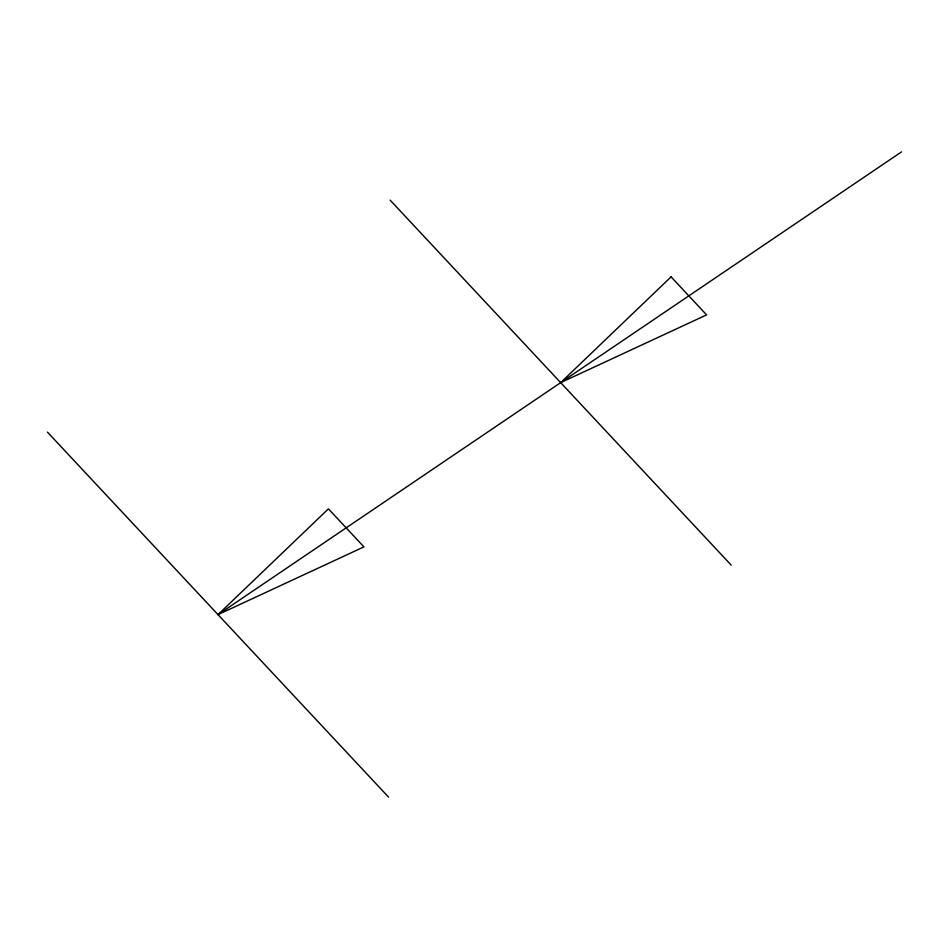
<?xml version="1.0" encoding="UTF-8"?>
<svg xmlns="http://www.w3.org/2000/svg" width="949" height="949" viewBox="0 0 949 949"><rect width="100%" height="100%" fill="white"/><g stroke="black" fill="none" stroke-linecap="round" stroke-linejoin="round"><path stroke-width="1.42" d="M218.009 614.632L328.413 508.854L363.942 546.873L218.009 614.632L901.55 151.852M390.11 200.12L731.228 565.153M47.45 432.115L388.58 797.148M671.073 276.859L560.669 382.637L706.602 314.878L671.073 276.859"/></g></svg>
